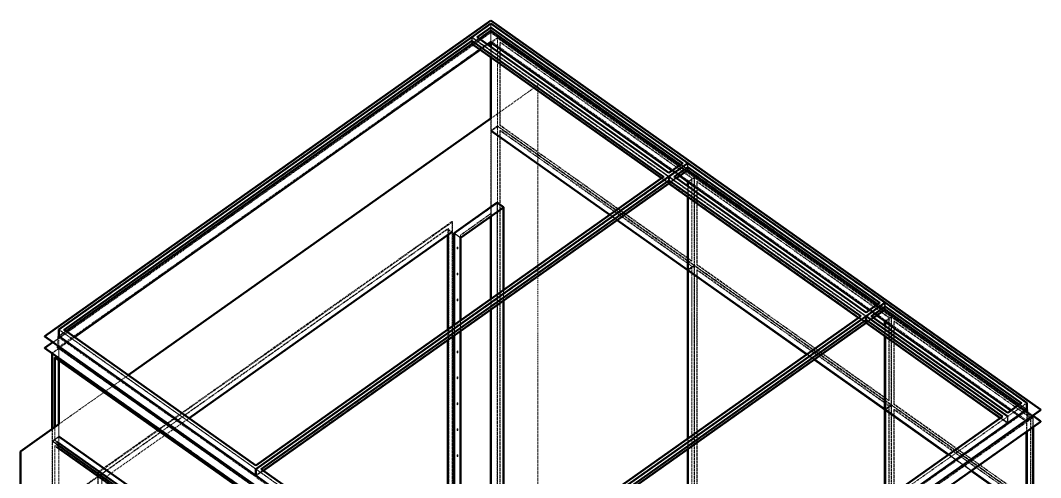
# Model space of a CAD drawing. Header units: millimetres. Extents: x 924 to 14628, y 360 to 10527.
# Drawn here: x 1095 to 4225, y 3881 to 5282 of the extents above; entities that cross this region are included whole.
import ezdxf

# ---------------------------------------------------------------- set-up
doc = ezdxf.new("R2010")
doc.units = ezdxf.units.MM
doc.linetypes.add('Hidden', pattern=[15, 5, -3, 5, -2])
for name, color, linetype, lineweight in [('Default', 7, 'Continuous', 50), ('Edges', 7, 'Hidden', 15), ('HiddenEdges', 2, 'Hidden', 15), ('HiddenSilhouettes', 2, 'Hidden', 15), ('HiddenWires', 7, 'Hidden', 15), ('Silhouettes', 7, 'Continuous', 50)]:
    doc.layers.add(name, color=color, linetype=linetype, lineweight=lineweight)

# ---------------------------------------------------------------- blocks, each defined once
blk = doc.blocks.new('Isometric')
at = {"layer": 'Edges'}
for points in [[(-2191.3, 1451.7), (-522.6, 2631.7)], [(-522.6, 2646.7), (283.5, 2076.7)], [(-444.8, 2624.5), (-370.2, 2571.8)], [(-443.9, 2315.1), (-443.9, 2563)], [(-443.9, 2264.9), (42.3, 1921.1)], [(-443.9, 2263.2), (-362.7, 2205.8)], [(304.8, 2076.7), (361.3, 2116.7)], [(-1385.2, 881.7), (283.5, 2061.7)], [(361.3, 2055.3), (1102.8, 1531)], [(-569.5, 1827.1), (-392.7, 1952.1)], [(72.8, 1899.6), (360.5, 1696.1)], [(1110.9, 1506.7), (1167.4, 1546.7)], [(1167.4, 1546.7), (1726, 1151.7)], [(1132.7, 1509), (1167.4, 1484.5)], [(1133.3, 1509.5), (1167.4, 1485.3)], [(-579.1, 311.7), (1089.7, 1491.7)], [(1089.7, 1491.7), (1648.3, 1096.7)], [(-2269.1, 1424.8), (-20.5, -165.2)], [(-2269.1, 1377.4), (-20.5, -212.6)], [(878.9, 1329.6), (1166.6, 1126.1)], [(-20.5, -98.3), (1669.5, 1096.7)], [(-20.5, -175.6), (1751.5, 1077.4)], [(-1406.4, 881.7), (-600.3, 311.7)], [(1521.1, 875.4), (1746.4, 716.1)]]:
    blk.add_lwpolyline(points, dxfattribs=at)
for points in [[(-501.3, 2646.7, 0), (-444.8, 2686.7, 0)], [(-444.8, 2686.7, 0), (340.1, 2131.7, 0)], [(-444.8, 2685.8, 0), (-444.8, 2686.7, 0)], [(-444.8, 2673.6, 0), (-444.8, 2685.8, 0)], [(-444.8, 2625.3, 0), (-444.8, 2673.6, 0)], [(-522.6, 2631.7, 0), (262.3, 2076.7, 0)], [(-522.6, 2630.8, 0), (-522.6, 2631.7, 0)], [(-522.6, 2618.6, 0), (-522.6, 2630.8, 0)], [(-444.8, 2625.3, 0), (296.7, 2101, 0)], [(-443.9, 2606.1, 0), (-443.9, 2623.9, 0)], [(361.3, 2115.8, 0), (361.3, 2116.7, 0)], [(361.3, 2116.7, 0), (1146.2, 1561.7, 0)], [(361.3, 2103.6, 0), (361.3, 2115.8, 0)], [(283.5, 2076.7, 0), (1089.7, 1506.7, 0)], [(283.5, 2060.8, 0), (283.5, 2061.7, 0)], [(283.5, 2061.7, 0), (1068.4, 1506.7, 0)], [(283.5, 2048.6, 0), (283.5, 2060.8, 0)], [(326.6, 2079, 0), (361.3, 2054.5, 0)], [(327.2, 2079.5, 0), (361.3, 2055.3, 0)], [(361.3, 2036.7, 0), (361.3, 2055.3, 0)], [(361.3, 2055.3, 0), (361.3, 2055.3, 0)], [(361.3, 2054.5, 0), (370.2, 2048.2, 0)], [(362.2, 2036.1, 0), (362.2, 2053.9, 0)], [(361.3, 1694.7, 0), (361.3, 1993.6, 0)], [(362.2, 1694.9, 0), (362.2, 1993, 0)], [(-418.7, 1595.1, 0), (-418.7, 1932.9, 0)], [(-393.6, 1612.9, 0), (-393.6, 1950.7, 0)], [(-443.9, 1577.3, 0), (-443.9, 1915.1, 0)], [(-603.9, 1464.2, 0), (-603.9, 1850.6, 0)], [(-595.5, 1845.5, 0), (-569.5, 1827.1, 0)], [(-569.5, 1488.5, 0), (-569.5, 1827.1, 0)], [(357.2, 1696.8, 0), (361.3, 1693.8, 0)], [(361.3, 1693.8, 0), (361.3, 1696.8, 0)], [(361.3, 1611.9, 0), (361.3, 1694.7, 0)], [(362.2, 1694.9, 0), (848.4, 1351.1, 0)], [(362.2, 1007.3, 0), (362.2, 1693.2, 0)], [(-418.7, 555.9, 0), (-418.7, 1552, 0)], [(-393.6, 538.1, 0), (-393.6, 1569.8, 0)], [(1167.4, 1545.8, 0), (1167.4, 1546.7, 0)], [(1167.4, 1533.6, 0), (1167.4, 1545.8, 0)], [(-443.9, 563.3, 0), (-443.9, 1534.2, 0)], [(1089.7, 1490.8, 0), (1089.7, 1491.7, 0)], [(1089.7, 1478.6, 0), (1089.7, 1490.8, 0)], [(1167.4, 1485.3, 0), (1682.7, 1121, 0)], [(1167.4, 1484.5, 0), (1184.8, 1472.2, 0)], [(1168.3, 1466.1, 0), (1168.3, 1483.9, 0)], [(-2212.5, 1451.7, 0), (-1406.4, 881.7, 0)], [(-603.9, 436.3, 0), (-603.9, 1421.1, 0)], [(-569.5, 412.9, 0), (-569.5, 1445.4, 0)], [(1168.3, 1124.9, 0), (1168.3, 1423, 0)], [(-2216.8, 1377.4, 0), (-20.5, -175.6, 0)], [(-2228.8, 1053, 0), (-2228.8, 1338.2, 0)], [(1669.5, 1096.7, 0), (1747.3, 1151.7, 0)], [(-20.5, -165.2, 0), (1803.8, 1124.8, 0)], [(1167.4, 1123.8, 0), (1184.8, 1111.6, 0)], [(1168.3, 1124.9, 0), (1428.3, 941.1, 0)], [(1168.3, 757.3, 0), (1168.3, 1123.2, 0)], [(1669.5, 1069.8, 0), (1669.5, 1096.7, 0)], [(-20.5, -212.6, 0), (1803.8, 1077.4, 0)], [(1747.3, 714.7, 0), (1747.3, 1035.3, 0)], [(-2221.4, 993.6, 0), (-1443.9, 443.8, 0)], [(362.2, 187.3, 0), (362.2, 964.2, 0)]]:
    blk.add_polyline3d(points, dxfattribs=at)
at = {"layer": 'HiddenEdges'}
for points in [[(-2269.1, 1422.7), (-444.8, 2712.7)], [(-2216.8, 1422.7), (-444.8, 2675.7)], [(-2212.5, 1424.8), (-444.8, 2674.8)], [(-444.8, 2674.8), (-444.8, 2701.7)], [(-444.8, 2675.7), (1751.5, 1122.7)], [(-444.8, 2674.8), (1747.3, 1124.8)], [(-2269.1, 1375.3), (-444.8, 2665.3)], [(-501.3, 2645.8), (283.5, 2090.8)], [(-444.8, 2263.8), (-443.9, 2263.2)], [(-408.1, 2286.2), (-407.3, 2286.8)], [(-408.1, 2286.2), (376.7, 1731.2)], [(-407.3, 2265.6), (377.6, 1710.6)], [(283.5, 2077), (359.6, 2130.8)], [(283.5, 2090.8), (340.1, 2130.8)], [(283.5, 2051), (359.6, 2104.8)], [(296.7, 2101), (327.2, 2079.5)], [(361.3, 2104.8), (1167.4, 1534.8)], [(-1406.4, 895.8), (262.3, 2075.8)], [(-1406.4, 854.8), (283.5, 2049.8)], [(285.2, 2049.8), (1089.7, 1481)], [(-569.5, 1837.9), (-444.8, 1926.1)], [(42.3, 1921.1), (72.8, 1899.6)], [(-2051.3, 866.7), (-601.7, 1891.7)], [(-2035.8, 863.1), (-621.5, 1863.1)], [(-593.8, 1844.7), (-568.7, 1826.9)], [(-569.5, 1837.9), (-568.7, 1837.3)], [(-583.5, 1786), (-583.5, 1782.4)], [(-582.8, 1781.7), (-581.9, 1781.1)], [(-582.5, 1781.3), (-581.9, 1781.1)], [(-582.1, 1788.4), (-581.4, 1788.7)], [(-582.1, 1782), (-581.2, 1781.4)], [(-581.9, 1781.1), (-581.2, 1781.4)], [(-581.4, 1788.7), (-580.5, 1788.1)], [(-581.2, 1781.4), (-580.5, 1782.1)], [(-580, 1788), (-579.8, 1787.4)], [(-579.8, 1783.8), (-579.8, 1787.4)], [(388.2, 1713.3), (1192.6, 1144.5)], [(398, 1716.2), (1182.8, 1161.2)], [(-583.5, 1679.9), (-583.5, 1676.4)], [(-583.5, 1676.4), (-583.3, 1675.8)], [(-582.5, 1675.2), (-581.9, 1675.1)], [(-582.1, 1682.3), (-581.4, 1682.6)], [(-581.4, 1682.6), (-580.5, 1682)], [(-581.2, 1675.4), (-580.5, 1676.1)], [(-580, 1681.9), (-579.8, 1681.3)], [(-579.8, 1677.8), (-579.8, 1681.3)], [(-583.5, 1573.9), (-583.5, 1570.3)], [(-583.5, 1570.3), (-583.3, 1569.7)], [(-582.1, 1576.3), (-581.2, 1575.7)], [(-582.1, 1569.9), (-581.2, 1569.3)], [(-581.9, 1569), (-581.2, 1569.3)], [(-581.4, 1576.6), (-580.5, 1576)], [(-581.4, 1576.6), (-580.9, 1576.4)], [(-580, 1575.8), (-579.8, 1575.3)], [(-579.8, 1571.7), (-579.8, 1575.3)], [(1089.7, 1520.8), (1146.2, 1560.8)], [(-600.3, 325.8), (1068.4, 1505.8)], [(-600.3, 312), (1088, 1505.8)], [(1091.3, 1505.8), (1669.5, 1097)], [(1102.8, 1531), (1133.3, 1509.5)], [(1110.7, 1524.6), (1132.7, 1509)], [(1110.9, 1505.8), (1669.5, 1110.8)], [(1167.4, 1534.8), (1747.3, 1124.8)], [(-600.3, 286), (1088, 1479.8)], [(-600.3, 284.8), (1089.7, 1479.8)], [(-583.5, 1467.8), (-583.3, 1468.6)], [(-583.5, 1467.8), (-583.5, 1464.3)], [(-583.5, 1464.3), (-583.3, 1463.7)], [(-582.8, 1469.5), (-582.1, 1470.2)], [(-582.8, 1463.5), (-581.9, 1462.9)], [(-582.5, 1463.1), (-581.9, 1462.9)], [(-582.1, 1470.2), (-581.2, 1469.6)], [(-581.9, 1462.9), (-581.2, 1463.2)], [(-581.4, 1470.5), (-580.9, 1470.4)], [(-580, 1469.8), (-579.8, 1469.2)], [(-580, 1464.8), (-579.8, 1465.7)], [(-579.8, 1465.7), (-579.8, 1469.2)], [(1204.9, 1486.2), (1763.5, 1091.2)], [(-2239.4, 1356.3), (-1433.3, 786.3)], [(-2237.7, 1355.5), (-1433.3, 786.7)], [(-2228, 1338.8), (-1443.1, 783.8)], [(-2212.5, 1375.3), (-20.5, -174.7)], [(-2212.5, 1374.5), (-1406.4, 804.5)], [(-2211.7, 1373.9), (-1407.3, 805.1)], [(-583.5, 1361.7), (-583.3, 1362.6)], [(-583.5, 1361.7), (-583.5, 1358.2)], [(-583.5, 1358.2), (-583.3, 1357.6)], [(-582.8, 1357.5), (-581.9, 1356.9)], [(-582.1, 1364.1), (-581.2, 1363.5)], [(-582.1, 1357.8), (-581.2, 1357.2)], [(-581.9, 1356.9), (-581.2, 1357.2)], [(-581.4, 1364.4), (-580.5, 1363.8)], [(-581.4, 1364.4), (-580.9, 1364.3)], [(-580, 1358.7), (-579.8, 1359.6)], [(-579.8, 1359.6), (-579.8, 1363.1)], [(848.4, 1351.1), (878.9, 1329.6)], [(-583.5, 1255.7), (-583.3, 1256.5)], [(-583.5, 1255.7), (-583.5, 1252.1)], [(-582.8, 1257.4), (-582.1, 1258.1)], [(-582.1, 1258.1), (-581.2, 1257.5)], [(-581.4, 1258.4), (-580.5, 1257.8)], [(-580, 1257.6), (-579.8, 1257.1)], [(-580, 1252.7), (-579.8, 1253.5)], [(-579.8, 1253.5), (-579.8, 1257.1)], [(-582.8, 1251.4), (-581.9, 1250.8)], [(-582.5, 1250.9), (-581.9, 1250.8)], [(-582.1, 1251.7), (-581.2, 1251.1)], [(-581.9, 1250.8), (-581.2, 1251.1)], [(-583.5, 1149.6), (-583.3, 1150.4)], [(-583.5, 1149.6), (-583.5, 1146.1)], [(-583.5, 1146.1), (-583.3, 1145.5)], [(-583.3, 1150.4), (-582.5, 1149.8)], [(-582.8, 1151.3), (-581.9, 1150.7)], [(-582.8, 1145.3), (-581.9, 1144.7)], [(-581.4, 1152.3), (-580.9, 1152.2)], [(-581.4, 1152.3), (-580.5, 1151.7)], [(-581.4, 1146.3), (-580.5, 1145.7)], [(-580.9, 1147.2), (-580, 1146.6)], [(-580, 1151.6), (-579.8, 1151)], [(-579.8, 1147.5), (-579.8, 1151)], [(1182.8, 1140), (1183.7, 1140.6)], [(1204.1, 1146.2), (1204.9, 1146.8)], [(1669.5, 1110.8), (1726, 1150.8)], [(1669.5, 1097), (1745.6, 1150.8)], [(-20.5, -84.2), (1648.3, 1095.8)], [(1204.9, 1125.6), (1763.5, 730.6)], [(1669.5, 1071), (1745.6, 1124.8)], [(1682.7, 1121), (1747.3, 1075.3)], [(1707.1, 1102.9), (1747.3, 1074.5)], [(1747.3, 1075.3), (1774.1, 1094.3)], [(-583.5, 1043.5), (-583.3, 1044.4)], [(-583.5, 1043.5), (-583.5, 1040)], [(-583.3, 1044.4), (-582.5, 1043.8)], [(-582.8, 1045.2), (-582.1, 1045.9)], [(-582.8, 1045.2), (-581.9, 1044.6)], [(-581.4, 1046.2), (-580.5, 1045.6)], [(-581.4, 1046.2), (-580.9, 1046.1)], [(-579.8, 1041.4), (-579.8, 1044.9)], [(-20.5, -124), (1667.8, 1069.8)], [(-2239.4, 995.7), (-2212.5, 1014.7)], [(-2212.5, 1013.8), (-2211.7, 1014.4)], [(-2211.7, 1013.2), (-1407.3, 444.4)], [(-583.5, 1040), (-583.3, 1039.4)], [(-582.8, 1039.3), (-581.9, 1038.7)], [(-582.5, 1038.8), (-581.9, 1038.7)], [(-581.9, 1038.7), (-581.2, 1039)], [(-581.4, 1040.3), (-580.5, 1039.7)], [(-580.9, 1041.1), (-580, 1040.5)], [(-580, 1040.5), (-579.8, 1041.4)], [(-2237.7, 994.8), (-1433.3, 426)], [(-2228.8, 998.8), (-2228, 999.4)], [(-2228.8, 998.8), (-2221.4, 993.6)], [(-2228, 978.2), (-1443.1, 423.2)], [(-583.5, 937.5), (-583.3, 938.3)], [(-583.5, 937.5), (-583.5, 933.9)], [(-583.3, 938.3), (-582.5, 937.7)], [(-582.8, 939.2), (-581.9, 938.6)], [(-582.8, 933.2), (-581.9, 932.6)], [(-582.1, 939.9), (-581.4, 940.2)], [(-581.9, 932.6), (-581.2, 932.9)], [(-581.4, 940.2), (-580.5, 939.6)], [(-581.4, 940.2), (-580.9, 940)], [(-581.4, 934.2), (-580.5, 933.6)], [(-581.2, 932.9), (-580.5, 933.6)], [(-580.9, 935.1), (-580, 934.5)], [(-580, 939.4), (-579.8, 938.9)], [(-580, 934.5), (-579.8, 935.3)], [(-579.8, 935.3), (-579.8, 938.9)], [(1428.3, 941.1), (1521.1, 875.4)], [(-1404.7, 880.8), (-600.3, 312)], [(-2053.4, 868.2), (-2051.3, 866.7)], [(-1404.7, 854.8), (-600.3, 286)]]:
    blk.add_lwpolyline(points, dxfattribs=at)
for points in [[(-444.8, 2712.7, 0), (-444.8, 2714.8, 0)], [(-444.8, 2712.7, 0), (1803.8, 1122.7, 0)], [(-444.8, 2685.8, 0), (-444.8, 2699.6, 0)], [(-444.8, 2630.4, 0), (-444.8, 2675.7, 0)], [(-444.8, 2673.6, 0), (-444.8, 2674.8, 0)], [(-522.6, 2619.8, 0), (-522.6, 2646.7, 0)], [(-522.6, 2630.8, 0), (-522.6, 2644.6, 0)], [(-520.9, 2645.8, 0), (283.5, 2077, 0)], [(-444.8, 2665.3, 0), (1803.8, 1075.3, 0)], [(-417.9, 2283.7, 0), (-417.9, 2644.3, 0)], [(-417.9, 2283.3, 0), (-417.9, 2642.3, 0)], [(-2212.5, 1424.8, 0), (-522.6, 2619.8, 0)], [(-522.6, 2619.8, 0), (283.5, 2049.8, 0)], [(-520.9, 2619.8, 0), (283.5, 2051, 0)], [(-443.9, 2264.4, 0), (-443.9, 2625.1, 0)], [(-443.9, 2563, 0), (-443.9, 2606.1, 0)], [(-408.1, 2286.2, 0), (-408.1, 2625.6, 0)], [(-407.3, 2626.2, 0), (377.6, 2071.2, 0)], [(-443.9, 2264.9, 0), (-443.9, 2315.1, 0)], [(-444.8, 2264.7, 0), (-417.9, 2283.7, 0)], [(-443.9, 2264.9, 0), (-417.9, 2283.3, 0)], [(-443.9, 574.4, 0), (-443.9, 2264.4, 0)], [(-443.9, 1866.4, 0), (-443.9, 2263.2, 0)], [(-417.9, 593.7, 0), (-417.9, 2283.7, 0)], [(-417.9, 2283.7, 0), (388.2, 1713.7, 0)], [(-417.9, 2283.3, 0), (386.5, 1714.5, 0)], [(-417.9, 593.3, 0), (-417.9, 2281.6, 0)], [(-408.1, 596.2, 0), (-408.1, 2265, 0)], [(361.3, 2115.8, 0), (361.3, 2129.6, 0)], [(283.5, 2049.8, 0), (361.3, 2104.8, 0)], [(283.5, 2090.8, 0), (283.5, 2091.7, 0)], [(296.2, 2100.5, 0), (326.6, 2079, 0)], [(-1406.4, 882, 0), (281.9, 2075.8, 0)], [(-1406.4, 856, 0), (281.9, 2049.8, 0)], [(283.5, 2051, 0), (283.5, 2077, 0)], [(283.5, 2060.8, 0), (283.5, 2074.6, 0)], [(283.5, 2049.8, 0), (1089.7, 1479.8, 0)], [(285.2, 2075.8, 0), (1089.7, 1507, 0)], [(304.8, 2075.8, 0), (1089.7, 1520.8, 0)], [(360.5, 2055.1, 0), (386.5, 2073.5, 0)], [(361.3, 2055.3, 0), (388.2, 2074.3, 0)], [(362.2, 1694.4, 0), (362.2, 2055.1, 0)], [(376.7, 2070.6, 0), (377.6, 2071.2, 0)], [(377.6, 1731.8, 0), (377.6, 2071.2, 0)], [(388.2, 1713.3, 0), (388.2, 2072.3, 0)], [(398, 1716.2, 0), (398, 2055.6, 0)], [(398.8, 2056.2, 0), (1183.7, 1501.2, 0)], [(361.3, 1993.6, 0), (361.3, 2036.7, 0)], [(362.2, 1993, 0), (362.2, 2036.1, 0)], [(-418.7, 556.3, 0), (-418.7, 1970.5, 0)], [(-418.7, 1932.9, 0), (-418.7, 1968.5, 0)], [(-443.9, 1915.1, 0), (-443.9, 1925.5, 0)], [(-603.9, 443.7, 0), (-603.9, 1893.2, 0)], [(-569.5, 475.7, 0), (-569.5, 1837.9, 0)], [(-583.5, 1786, 0), (-583.3, 1786.8, 0)], [(-583.5, 1782.4, 0), (-583.3, 1781.9, 0)], [(-583.3, 1786.8, 0), (-582.8, 1787.7, 0)], [(-582.8, 1787.7, 0), (-582.1, 1788.4, 0)], [(-582.1, 1788.4, 0), (-581.2, 1787.8, 0)], [(-581.4, 1788.7, 0), (-580.9, 1788.6, 0)], [(-580.5, 1782.1, 0), (-580, 1783, 0)], [(-580, 1783, 0), (-579.8, 1783.8, 0)], [(360.5, 1694.4, 0), (386.5, 1712.8, 0)], [(362.2, 1694.9, 0), (388.2, 1713.3, 0)], [(388.2, 23.7, 0), (388.2, 1713.7, 0)], [(388.2, 1713.7, 0), (1194.3, 1143.7, 0)], [(388.2, 23.3, 0), (388.2, 1711.6, 0)], [(398, 1716.2, 0), (398.8, 1716.8, 0)], [(-583.5, 1679.9, 0), (-583.3, 1680.8, 0)], [(-583.3, 1680.8, 0), (-582.8, 1681.6, 0)], [(-582.8, 1681.6, 0), (-582.1, 1682.3, 0)], [(-582.8, 1675.7, 0), (-581.9, 1675.1, 0)], [(-582.1, 1682.3, 0), (-581.2, 1681.7, 0)], [(-582.1, 1676, 0), (-581.2, 1675.4, 0)], [(-581.9, 1675.1, 0), (-581.2, 1675.4, 0)], [(-581.4, 1682.6, 0), (-580.9, 1682.5, 0)], [(-580.5, 1676.1, 0), (-580, 1676.9, 0)], [(-580, 1676.9, 0), (-579.8, 1677.8, 0)], [(361.3, 1693.8, 0), (362.2, 1694.4, 0)], [(376.7, 1710, 0), (377.6, 1710.6, 0)], [(377.6, 41.8, 0), (377.6, 1710.6, 0)], [(398, 26.2, 0), (398, 1695, 0)], [(398.8, 1695.6, 0), (1183.7, 1140.6, 0)], [(-418.7, 1552, 0), (-418.7, 1595.1, 0)], [(-393.6, 1569.8, 0), (-393.6, 1612.9, 0)], [(-583.5, 1573.9, 0), (-583.3, 1574.7, 0)], [(-583.3, 1574.7, 0), (-582.8, 1575.6, 0)], [(-582.8, 1575.6, 0), (-582.1, 1576.3, 0)], [(-582.8, 1569.6, 0), (-581.9, 1569, 0)], [(-582.5, 1569.1, 0), (-581.9, 1569, 0)], [(-582.1, 1576.3, 0), (-581.4, 1576.6, 0)], [(-581.2, 1569.3, 0), (-580.5, 1570, 0)], [(-580.5, 1570, 0), (-580, 1570.9, 0)], [(-580, 1570.9, 0), (-579.8, 1571.7, 0)], [(-443.9, 1534.2, 0), (-443.9, 1577.3, 0)], [(1089.7, 1507, 0), (1165.7, 1560.8, 0)], [(1167.4, 1534.8, 0), (1167.4, 1561.7, 0)], [(1167.4, 1545.8, 0), (1167.4, 1559.6, 0)], [(1089.7, 1481, 0), (1165.7, 1534.8, 0)], [(1089.7, 1520.8, 0), (1089.7, 1521.7, 0)], [(1089.7, 1481, 0), (1089.7, 1507, 0)], [(1089.7, 1490.8, 0), (1089.7, 1504.6, 0)], [(1166.6, 1485.1, 0), (1192.6, 1503.5, 0)], [(-603.9, 1421.1, 0), (-603.9, 1464.2, 0)], [(-583.3, 1468.6, 0), (-582.8, 1469.5, 0)], [(-582.1, 1470.2, 0), (-581.4, 1470.5, 0)], [(-582.1, 1463.8, 0), (-581.2, 1463.2, 0)], [(-581.4, 1470.5, 0), (-580.5, 1469.9, 0)], [(-581.2, 1463.2, 0), (-580.5, 1463.9, 0)], [(-580.5, 1463.9, 0), (-580, 1464.8, 0)], [(-569.5, 1445.4, 0), (-569.5, 1488.5, 0)], [(1089.7, 1491.7, 0), (1089.7, 1491.7, 0)], [(1091.3, 1479.8, 0), (1669.5, 1071, 0)], [(1168.3, 1423, 0), (1168.3, 1466.1, 0)], [(1182.8, 1500.6, 0), (1183.7, 1501.2, 0)], [(1183.7, 1161.8, 0), (1183.7, 1501.2, 0)], [(1194.3, 1143.3, 0), (1194.3, 1502.3, 0)], [(1204.1, 1146.2, 0), (1204.1, 1485.6, 0)], [(-2210.8, 1450.8, 0), (-1406.4, 882, 0)], [(-2210.8, 1424.8, 0), (-1406.4, 856, 0)], [(-2191.3, 1450.8, 0), (-1406.4, 895.8, 0)], [(-2212.5, 1014.7, 0), (-2212.5, 1375.3, 0)], [(-2211.7, 1014.4, 0), (-2211.7, 1375.1, 0)], [(-583.3, 1362.6, 0), (-582.8, 1363.4, 0)], [(-582.8, 1363.4, 0), (-582.1, 1364.1, 0)], [(-582.5, 1357, 0), (-581.9, 1356.9, 0)], [(-582.1, 1364.1, 0), (-581.4, 1364.4, 0)], [(-581.2, 1357.2, 0), (-580.5, 1357.9, 0)], [(-580.5, 1357.9, 0), (-580, 1358.7, 0)], [(-580, 1363.7, 0), (-579.8, 1363.1, 0)], [(-583.5, 1252.1, 0), (-583.3, 1251.5, 0)], [(-583.3, 1256.5, 0), (-582.8, 1257.4, 0)], [(-582.1, 1258.1, 0), (-581.4, 1258.4, 0)], [(-581.4, 1258.4, 0), (-580.9, 1258.2, 0)], [(-580.5, 1251.8, 0), (-580, 1252.7, 0)], [(-581.2, 1251.1, 0), (-580.5, 1251.8, 0)], [(-583.3, 1150.4, 0), (-582.8, 1151.3, 0)], [(-582.8, 1151.3, 0), (-582.1, 1152, 0)], [(-582.5, 1144.9, 0), (-581.9, 1144.7, 0)], [(-582.1, 1152, 0), (-581.4, 1152.3, 0)], [(-581.9, 1144.7, 0), (-581.2, 1145, 0)], [(-581.2, 1145, 0), (-580.5, 1145.7, 0)], [(-580.5, 1145.7, 0), (-580, 1146.6, 0)], [(-580, 1146.6, 0), (-579.8, 1147.5, 0)], [(1166.6, 1124.4, 0), (1192.6, 1142.8, 0)], [(1168.3, 1124.9, 0), (1194.3, 1143.3, 0)], [(1183.7, -528.2, 0), (1183.7, 1140.6, 0)], [(1194.3, -546.3, 0), (1194.3, 1143.7, 0)], [(1194.3, 1143.7, 0), (1774.1, 733.7, 0)], [(1194.3, 1143.3, 0), (1772.4, 734.5, 0)], [(1194.3, -546.7, 0), (1194.3, 1141.6, 0)], [(1204.1, 1146.2, 0), (1762.7, 751.2, 0)], [(-20.5, -98, 0), (1667.8, 1095.8, 0)], [(1167.4, 1123.8, 0), (1168.3, 1124.4, 0)], [(1168.3, -565.6, 0), (1168.3, 1124.4, 0)], [(1168.3, 1124.4, 0), (1748.1, 714.4, 0)], [(1204.1, -543.8, 0), (1204.1, 1125, 0)], [(1669.5, 1110.8, 0), (1669.5, 1111.7, 0)], [(1669.5, 1071, 0), (1669.5, 1097, 0)], [(1746.4, 1075.1, 0), (1772.4, 1093.5, 0)], [(1762.7, 1090.6, 0), (1763.5, 1091.2, 0)], [(1763.5, 751.8, 0), (1763.5, 1091.2, 0)], [(-2228.8, 998.8, 0), (-2228.8, 1053, 0)], [(-583.3, 1044.4, 0), (-582.8, 1045.2, 0)], [(-582.1, 1045.9, 0), (-581.4, 1046.2, 0)], [(-580, 1045.5, 0), (-579.8, 1044.9, 0)], [(-20.5, -174.7, 0), (1747.3, 1075.3, 0)], [(1747.3, 1035.3, 0), (1747.3, 1075.3, 0)], [(1747.3, 1074.5, 0), (1748.1, 1075.1, 0)], [(-2237.7, 996.5, 0), (-2211.7, 1014.9, 0)], [(-2212.5, -675.3, 0), (-2212.5, 1014.7, 0)], [(-2212.5, 1014.7, 0), (-1406.4, 444.7, 0)], [(-2212.5, 1013.8, 0), (-1406.4, 443.8, 0)], [(-2211.7, -675.6, 0), (-2211.7, 1014.4, 0)], [(-2211.7, 1014.4, 0), (-1405.6, 444.4, 0)], [(-581.2, 1039, 0), (-580.5, 1039.7, 0)], [(-580.5, 1039.7, 0), (-580, 1040.5, 0)], [(362.2, 964.2, 0), (362.2, 1007.3, 0)], [(-2228.8, -691.2, 0), (-2228.8, 977.6, 0)], [(-583.5, 933.9, 0), (-583.3, 933.3, 0)], [(-583.3, 938.3, 0), (-582.8, 939.2, 0)], [(-582.8, 939.2, 0), (-582.1, 939.9, 0)], [(-582.5, 932.7, 0), (-581.9, 932.6, 0)], [(-580.5, 933.6, 0), (-580, 934.5, 0)], [(-1406.4, 895.8, 0), (-1406.4, 896.7, 0)], [(-1406.4, 856, 0), (-1406.4, 882, 0)], [(-1385.2, 880.8, 0), (-600.3, 325.8, 0)], [(-2051.3, -582.8, 0), (-2051.3, 866.7, 0)], [(-2035.8, -550.3, 0), (-2035.8, 863.9, 0)], [(-2035.8, 863.1, 0), (-2018.1, 850.6, 0)]]:
    blk.add_polyline3d(points, dxfattribs=at)
at = {"layer": 'HiddenSilhouettes'}
for points in [[(-520.9, 2645.8), (-444.8, 2699.6)], [(-2216.8, 1377.4), (-444.8, 2630.4)], [(-522.6, 2644.6), (281.9, 2075.8)], [(-520.9, 2619.8), (-492.1, 2640.1)], [(-501.3, 2645.8), (-500.7, 2646.2)], [(-444.8, 2625.3), (-417.9, 2644.3)], [(-443.3, 2624.3), (-417.9, 2642.3)], [(-444.8, 2624.5), (-444.3, 2624.8)], [(-444.2, 2624.9), (-443.9, 2625.1)], [(-443.9, 2625.1), (362.2, 2055.1)], [(-408.1, 2625.6), (-407.3, 2626.2)], [(-408.1, 2625.6), (376.7, 2070.6)], [(-443.9, 2315.1), (-252.4, 2450.5)], [(-444.8, 2264.7), (-444.3, 2264.3)], [(-443.9, 2264.4), (362.2, 1694.4)], [(-417.9, 2281.6), (386.5, 1712.8)], [(-408.1, 2265), (-407.3, 2265.6)], [(-408.1, 2265), (376.7, 1710)], [(-407.3, 2286.8), (377.6, 1731.8)], [(285.2, 2075.8), (361.3, 2129.6)], [(296.1, 2100.6), (296.2, 2100.5)], [(330.9, 2125.1), (359.6, 2104.8)], [(253.1, 2070.1), (281.9, 2049.8)], [(261.7, 2076.2), (262.3, 2075.8)], [(285.2, 2049.8), (314, 2070.1)], [(304.8, 2075.8), (305.4, 2076.2)], [(362.2, 2055.1), (1168.3, 1485.1)], [(362.8, 2054.3), (388.2, 2072.3)], [(388.2, 2074.3), (1194.3, 1504.3)], [(-593.8, 1844.7), (-418.7, 1968.5)], [(-568.7, 1837.3), (-443.9, 1925.5)], [(41.1, 1920.3), (71.6, 1898.7)], [(-2053.4, 868.2), (-603.9, 1893.2)], [(-2035.8, 862.2), (-617.3, 1865.2)], [(-583.3, 1781.9), (-582.8, 1781.7)], [(-583.3, 1781.9), (-582.5, 1781.3)], [(-582.8, 1781.7), (-582.1, 1782)], [(-582.7, 1785.4), (-582.5, 1786.2)], [(-582.7, 1781.8), (-582.7, 1785.4)], [(-582.7, 1781.8), (-582.5, 1781.3)], [(-582.5, 1786.2), (-581.9, 1787.1)], [(-582.1, 1782), (-581.4, 1782.7)], [(-581.9, 1787.1), (-581.2, 1787.8)], [(-581.4, 1782.7), (-580.9, 1783.6)], [(-581.2, 1787.8), (-580.5, 1788.1)], [(-580.9, 1788.6), (-580, 1788)], [(-580.9, 1788.6), (-580.7, 1788)], [(-580.9, 1783.6), (-580.7, 1784.4)], [(-580.7, 1784.4), (-580.7, 1788)], [(-580.5, 1788.1), (-580, 1788)], [(361.3, 1694.7), (388.2, 1713.7)], [(362.2, 1693.2), (388.2, 1711.6)], [(388.2, 1711.6), (1192.6, 1142.8)], [(-583.3, 1675.8), (-582.8, 1675.7)], [(-583.3, 1675.8), (-582.5, 1675.2)], [(-582.7, 1679.3), (-582.5, 1680.2)], [(-582.7, 1675.8), (-582.7, 1679.3)], [(-582.5, 1680.2), (-581.9, 1681)], [(-582.1, 1676), (-581.4, 1676.7)], [(-581.9, 1681), (-581.2, 1681.7)], [(-581.2, 1681.7), (-580.5, 1682)], [(-580.9, 1682.5), (-580.7, 1681.9)], [(-580.9, 1682.5), (-580, 1681.9)], [(-580.7, 1678.4), (-580.7, 1681.9)], [(-580.5, 1682), (-580, 1681.9)], [(398, 1695), (1182.8, 1140)], [(-583.3, 1569.7), (-582.5, 1569.1)], [(-583.3, 1569.7), (-582.8, 1569.6)], [(-582.7, 1573.3), (-582.5, 1574.1)], [(-582.7, 1569.7), (-582.7, 1573.3)], [(-582.7, 1569.7), (-582.5, 1569.1)], [(-582.5, 1574.1), (-581.9, 1575)], [(-582.1, 1569.9), (-581.4, 1570.6)], [(-581.9, 1575), (-581.2, 1575.7)], [(-580.9, 1576.4), (-580, 1575.8)], [(-580.9, 1576.4), (-580.7, 1575.9)], [(-580.9, 1571.5), (-580.7, 1572.3)], [(-580.7, 1572.3), (-580.7, 1575.9)], [(-580.5, 1576), (-580, 1575.8)], [(1137, 1555.1), (1165.7, 1534.8)], [(1145.6, 1561.2), (1146.2, 1560.8)], [(1167.4, 1559.6), (1745.6, 1150.8)], [(-598.6, 310.8), (1089.7, 1504.6)], [(1089.7, 1479.8), (1167.4, 1534.8)], [(1089.7, 1504.6), (1667.8, 1095.8)], [(1110.7, 1525.4), (1133.3, 1509.5)], [(1110.9, 1505.8), (1111.5, 1506.2)], [(1167.4, 1485.3), (1194.3, 1504.3)], [(1194.3, 1504.3), (1774.1, 1094.3)], [(-583.3, 1463.7), (-582.5, 1463.1)], [(-582.7, 1467.2), (-582.5, 1468)], [(-582.7, 1463.7), (-582.7, 1467.2)], [(-582.7, 1463.7), (-582.5, 1463.1)], [(-581.9, 1468.9), (-581.2, 1469.6)], [(-581.2, 1469.6), (-580.5, 1469.9)], [(-580.9, 1470.4), (-580, 1469.8)], [(-580.9, 1465.4), (-580.7, 1466.3)], [(-580.7, 1466.3), (-580.7, 1469.8)], [(1059.2, 1500.1), (1088, 1479.8)], [(1091.3, 1479.8), (1120.1, 1500.1)], [(1167.4, 1484.5), (1168.3, 1485.1)], [(1168.3, 1485.1), (1748.1, 1075.1)], [(1194.3, 1502.3), (1772.4, 1093.5)], [(1204.1, 1485.6), (1762.7, 1090.6)], [(-2216.8, 1422.7), (-20.5, -130.3)], [(-2212.5, 1375.3), (-2147.9, 1421)], [(-2210.8, 1424.8), (-2182.1, 1445.1)], [(-2239.4, 1356.3), (-2212.5, 1375.3)], [(-2212.5, 1375.3), (-1406.4, 805.3)], [(-2212.5, 1374.5), (-2211.7, 1375.1)], [(-2211.7, 1375.1), (-1405.6, 805.1)], [(-583.3, 1357.6), (-582.5, 1357)], [(-582.8, 1357.5), (-582.1, 1357.8)], [(-582.7, 1361.1), (-582.5, 1362)], [(-582.7, 1357.6), (-582.7, 1361.1)], [(-582.7, 1357.6), (-582.5, 1357)], [(-581.9, 1362.8), (-581.2, 1363.5)], [(-580.9, 1364.3), (-580, 1363.7)], [(-580.9, 1359.3), (-580.7, 1360.2)], [(-580.7, 1360.2), (-580.7, 1363.7)], [(-580.5, 1363.8), (-580, 1363.7)], [(847.2, 1350.3), (877.7, 1328.7)], [(847.8, 1350.7), (878.3, 1329.1)], [(-2211.7, 1065.1), (-1928.2, 1265.6)], [(-582.7, 1255.1), (-582.5, 1255.9)], [(-582.7, 1251.5), (-582.7, 1255.1)], [(-581.9, 1256.8), (-581.2, 1257.5)], [(-581.4, 1252.4), (-580.9, 1253.3)], [(-581.2, 1257.5), (-580.5, 1257.8)], [(-580.9, 1258.2), (-580, 1257.6)], [(-580.9, 1258.2), (-580.7, 1257.7)], [(-580.9, 1253.3), (-580.7, 1254.1)], [(-580.7, 1254.1), (-580.7, 1257.7)], [(-583.3, 1251.5), (-582.5, 1250.9)], [(-583.3, 1251.5), (-582.8, 1251.4)], [(-582.8, 1251.4), (-582.1, 1251.7)], [(-583.3, 1145.5), (-582.5, 1144.9)], [(-583.3, 1145.5), (-582.8, 1145.3)], [(-582.7, 1149), (-582.5, 1149.8)], [(-582.7, 1145.5), (-582.7, 1149)], [(-582.7, 1145.5), (-582.5, 1144.9)], [(-582.1, 1145.6), (-581.4, 1146.3)], [(-581.9, 1150.7), (-581.2, 1151.4)], [(-580.9, 1152.2), (-580.7, 1151.6)], [(-580.9, 1152.2), (-580, 1151.6)], [(-580.9, 1147.2), (-580.7, 1148.1)], [(-580.7, 1148.1), (-580.7, 1151.6)], [(-580.5, 1151.7), (-580, 1151.6)], [(1167.4, 1124.7), (1194.3, 1143.7)], [(1182.8, 1161.2), (1183.7, 1161.8)], [(1194.3, 1141.6), (1772.4, 732.8)], [(1204.9, 1146.8), (1763.5, 751.8)], [(1725.4, 1151.2), (1726, 1150.8)], [(-20.5, -130.3), (1751.5, 1122.7)], [(1204.1, 1125), (1762.7, 730)], [(1639, 1090.1), (1667.8, 1069.8)], [(1647.7, 1096.2), (1648.3, 1095.8)], [(-582.7, 1042.9), (-582.5, 1043.8)], [(-581.9, 1044.6), (-581.2, 1045.3)], [(-580.9, 1046.1), (-580, 1045.5)], [(-580.7, 1042), (-580.7, 1045.5)], [(-580.5, 1045.6), (-580, 1045.5)], [(-583.3, 1039.4), (-582.5, 1038.8)], [(-582.8, 1039.3), (-582.1, 1039.6)], [(-582.7, 1039.4), (-582.7, 1042.9)], [(-582.7, 1039.4), (-582.5, 1038.8)], [(-580.9, 1041.1), (-580.7, 1042)], [(-2237.7, 996.5), (-1433.3, 427.7)], [(-2228.8, 977.6), (-2221.4, 972.4)], [(-2228, 999.4), (-2221.4, 994.8)], [(-583.3, 933.3), (-582.8, 933.2)], [(-582.8, 933.2), (-582.1, 933.5)], [(-582.7, 936.9), (-582.5, 937.7)], [(-582.7, 933.3), (-582.7, 936.9)], [(-582.7, 933.3), (-582.5, 932.7)], [(-581.9, 938.6), (-581.2, 939.3)], [(-580.9, 940), (-580.7, 939.5)], [(-580.9, 940), (-580, 939.4)], [(-580.9, 935.1), (-580.7, 935.9)], [(-580.7, 935.9), (-580.7, 939.5)], [(1427.1, 940.3), (1519.9, 874.6)], [(-2212.5, 738.9), (-2035.8, 863.9)], [(-2035.8, 863.9), (-2009.7, 845.5)], [(-1404.7, 854.8), (-1376, 875.1)]]:
    blk.add_lwpolyline(points, dxfattribs=at)
for points in [[(-444.8, 2699.6, 0), (359.6, 2130.8, 0)], [(-2237.1, 1400.1, 0), (-444.8, 2667.4, 0)], [(-2210.8, 1450.8, 0), (-522.6, 2644.6, 0)], [(-520.9, 2619.8, 0), (-520.9, 2645.8, 0)], [(-501.3, 2645.8, 0), (-501.3, 2646.7, 0)], [(-444.8, 2667.4, 0), (1771.8, 1100.1, 0)], [(-444.8, 2630.4, 0), (1751.5, 1077.4, 0)], [(-417.9, 2644.3, 0), (388.2, 2074.3, 0)], [(-417.9, 2642.3, 0), (386.5, 2073.5, 0)], [(-488.4, 2594.5, 0), (-457.9, 2616, 0)], [(-444.8, 2563.6, 0), (-444.8, 2606.7, 0)], [(-407.3, 2286.8, 0), (-407.3, 2626.2, 0)], [(-252.4, 389.2, 0), (-252.4, 2450.5, 0)], [(-444.8, 2263.8, 0), (-444.8, 2314.5, 0)], [(-444.8, 2264.7, 0), (-444.8, 2314.5, 0)], [(-444.8, 1866.4, 0), (-444.8, 2264.7, 0)], [(-444.8, 2263.8, 0), (-443.9, 2264.4, 0)], [(-443.9, 2263.2, 0), (-417.9, 2281.6, 0)], [(-407.3, 596.8, 0), (-407.3, 2265.6, 0)], [(339.5, 2131.2, 0), (340.1, 2130.8, 0)], [(340.1, 2130.8, 0), (340.1, 2131.7, 0)], [(359.6, 2104.8, 0), (359.6, 2130.8, 0)], [(361.3, 2120.9, 0), (361.3, 2131.7, 0)], [(361.3, 2129.6, 0), (1165.7, 1560.8, 0)], [(296.7, 2101, 0), (327.2, 2079.5, 0)], [(-1404.7, 880.8, 0), (283.5, 2074.6, 0)], [(262.3, 2075.8, 0), (262.3, 2076.7, 0)], [(281.9, 2049.8, 0), (281.9, 2075.8, 0)], [(283.5, 2049.8, 0), (283.5, 2076.7, 0)], [(283.5, 2074.6, 0), (1088, 1505.8, 0)], [(285.2, 2049.8, 0), (285.2, 2075.8, 0)], [(304.8, 2075.8, 0), (304.8, 2076.7, 0)], [(361.3, 2054.5, 0), (362.2, 2055.1, 0)], [(376.7, 1731.2, 0), (376.7, 2070.6, 0)], [(386.5, 1714.5, 0), (386.5, 2073.5, 0)], [(388.2, 2036.1, 0), (388.2, 2074.3, 0)], [(388.2, 2072.3, 0), (1192.6, 1503.5, 0)], [(398, 2055.6, 0), (398.8, 2056.2, 0)], [(398, 2055.6, 0), (1182.8, 1500.6, 0)], [(398.8, 1716.8, 0), (398.8, 2056.2, 0)], [(360.5, 1994.2, 0), (360.5, 2037.3, 0)], [(-418.7, 1968.5, 0), (-394.2, 1951.1, 0)], [(-444.8, 1914.5, 0), (-444.8, 1926.1, 0)], [(-444.8, 1926.1, 0), (-443.9, 1925.5, 0)], [(41.7, 1920.7, 0), (72.2, 1899.1, 0)], [(-603.9, 1893.2, 0), (-601.7, 1891.7, 0)], [(-601.7, 442.2, 0), (-601.7, 1891.7, 0)], [(-621.5, 1838.1, 0), (-621.5, 1863.1, 0)], [(-621.5, 1863.1, 0), (-603.9, 1850.6, 0)], [(-617.3, 446.7, 0), (-617.3, 1865.2, 0)], [(-593.8, 432.1, 0), (-593.8, 1844.7, 0)], [(-568.7, 1826.9, 0), (-568.7, 1837.3, 0)], [(360.5, 1696.1, 0), (386.5, 1714.5, 0)], [(376.7, 1731.2, 0), (377.6, 1731.8, 0)], [(386.5, 24.5, 0), (386.5, 1712.8, 0)], [(398.8, 1716.8, 0), (1183.7, 1161.8, 0)], [(-582.8, 1675.7, 0), (-582.1, 1676, 0)], [(-582.7, 1675.8, 0), (-582.5, 1675.2, 0)], [(-581.4, 1676.7, 0), (-580.9, 1677.5, 0)], [(-580.9, 1677.5, 0), (-580.7, 1678.4, 0)], [(362.2, 1611.9, 0), (362.2, 1694.4, 0)], [(362.2, 1694.4, 0), (1168.3, 1124.4, 0)], [(376.7, 41.2, 0), (376.7, 1710, 0)], [(398, 1695, 0), (398.8, 1695.6, 0)], [(398.8, 26.8, 0), (398.8, 1695.6, 0)], [(-392.7, 1570.4, 0), (-392.7, 1613.5, 0)], [(-582.8, 1569.6, 0), (-582.1, 1569.9, 0)], [(-581.4, 1570.6, 0), (-580.9, 1571.5, 0)], [(-581.2, 1575.7, 0), (-580.5, 1576, 0)], [(-444.8, 1533.6, 0), (-444.8, 1576.7, 0)], [(1091.3, 1505.8, 0), (1167.4, 1559.6, 0)], [(1146.2, 1560.8, 0), (1146.2, 1561.7, 0)], [(1165.7, 1534.8, 0), (1165.7, 1560.8, 0)], [(1067.8, 1506.2, 0), (1068.4, 1505.8, 0)], [(1068.4, 1505.8, 0), (1068.4, 1506.7, 0)], [(1088, 1479.8, 0), (1088, 1505.8, 0)], [(1089.7, 1479.8, 0), (1089.7, 1506.7, 0)], [(1091.3, 1479.8, 0), (1091.3, 1505.8, 0)], [(1102.2, 1530.6, 0), (1110.7, 1524.6, 0)], [(1110.9, 1505.8, 0), (1110.9, 1506.7, 0)], [(1192.6, 1144.5, 0), (1192.6, 1503.5, 0)], [(1194.3, 1442.2, 0), (1194.3, 1504.3, 0)], [(-595.5, 1427, 0), (-595.5, 1470.1, 0)], [(-583.3, 1463.7, 0), (-582.8, 1463.5, 0)], [(-582.8, 1463.5, 0), (-582.1, 1463.8, 0)], [(-582.5, 1468, 0), (-581.9, 1468.9, 0)], [(-582.1, 1463.8, 0), (-581.4, 1464.5, 0)], [(-581.4, 1464.5, 0), (-580.9, 1465.4, 0)], [(-580.9, 1470.4, 0), (-580.7, 1469.8, 0)], [(-580.5, 1469.9, 0), (-580, 1469.8, 0)], [(-568.7, 1446, 0), (-568.7, 1489.1, 0)], [(1089.7, 1479.8, 0), (1669.5, 1069.8, 0)], [(1166.6, 1424.2, 0), (1166.6, 1467.3, 0)], [(1167.4, 1423.6, 0), (1167.4, 1466.7, 0)], [(1168.3, 1442.2, 0), (1168.3, 1485.1, 0)], [(1168.9, 1484.3, 0), (1194.3, 1502.3, 0)], [(1182.8, 1161.2, 0), (1182.8, 1500.6, 0)], [(1204.1, 1485.6, 0), (1204.9, 1486.2, 0)], [(1204.9, 1146.8, 0), (1204.9, 1486.2, 0)], [(-2216.8, 1385.7, 0), (-2216.8, 1422.7, 0)], [(-2212.5, 1375.3, 0), (-2212.5, 1424.8, 0)], [(-2210.8, 1424.8, 0), (-2210.8, 1450.8, 0)], [(-2191.3, 1450.8, 0), (-2191.3, 1451.7, 0)], [(-2191.3, 1450.8, 0), (-2190.7, 1451.2, 0)], [(-621.5, 1408.6, 0), (-621.5, 1451.7, 0)], [(-2239.4, 1354.3, 0), (-2239.4, 1356.3, 0)], [(-2237.7, 1355.5, 0), (-2211.7, 1373.9, 0)], [(-2237.7, 996.5, 0), (-2237.7, 1355.5, 0)], [(-2228.8, 1338.2, 0), (-2228, 1338.8, 0)], [(-2228, 1337.6, 0), (-2228, 1338.8, 0)], [(-2212.5, 1013.8, 0), (-2212.5, 1374.5, 0)], [(-2211.7, 1326.1, 0), (-2211.7, 1373.9, 0)], [(-583.3, 1357.6, 0), (-582.8, 1357.5, 0)], [(-582.5, 1362, 0), (-581.9, 1362.8, 0)], [(-582.1, 1357.8, 0), (-581.4, 1358.5, 0)], [(-581.4, 1358.5, 0), (-580.9, 1359.3, 0)], [(-581.2, 1363.5, 0), (-580.5, 1363.8, 0)], [(-580.9, 1364.3, 0), (-580.7, 1363.7, 0)], [(-582.5, 1255.9, 0), (-581.9, 1256.8, 0)], [(-582.1, 1251.7, 0), (-581.4, 1252.4, 0)], [(-580.5, 1257.8, 0), (-580, 1257.6, 0)], [(-582.7, 1251.5, 0), (-582.5, 1250.9, 0)], [(1168.3, 1124.4, 0), (1168.3, 1187.7, 0)], [(-582.8, 1145.3, 0), (-582.1, 1145.6, 0)], [(-582.5, 1149.8, 0), (-581.9, 1150.7, 0)], [(-581.4, 1146.3, 0), (-580.9, 1147.2, 0)], [(-581.2, 1151.4, 0), (-580.5, 1151.7, 0)], [(1166.6, 1126.1, 0), (1192.6, 1144.5, 0)], [(1168.3, 1123.2, 0), (1194.3, 1141.6, 0)], [(1182.8, -528.8, 0), (1182.8, 1140, 0)], [(1192.6, -545.5, 0), (1192.6, 1142.8, 0)], [(1716.8, 1145.1, 0), (1745.6, 1124.8, 0)], [(1726, 1150.8, 0), (1726, 1151.7, 0)], [(1745.6, 1124.8, 0), (1745.6, 1150.8, 0)], [(-2018.1, 850.6, 0), (-1679.7, 1089.9, 0)], [(1204.1, 1125, 0), (1204.9, 1125.6, 0)], [(1204.9, -543.2, 0), (1204.9, 1125.6, 0)], [(1648.3, 1095.8, 0), (1648.3, 1096.7, 0)], [(1667.8, 1069.8, 0), (1667.8, 1095.8, 0)], [(1682.1, 1120.6, 0), (1707.1, 1102.9, 0)], [(1747.3, 1075.3, 0), (1747.3, 1124.8, 0)], [(1751.5, 1085.7, 0), (1751.5, 1122.7, 0)], [(1762.7, 751.2, 0), (1762.7, 1090.6, 0)], [(1772.4, 734.5, 0), (1772.4, 1093.5, 0)], [(1774.1, 1054.3, 0), (1774.1, 1094.3, 0)], [(-2239.4, 995.7, 0), (-2239.4, 1045.5, 0)], [(-2228, 999.4, 0), (-2228, 1053.6, 0)], [(-2211.7, 1014.9, 0), (-2211.7, 1065.1, 0)], [(-582.5, 1043.8, 0), (-581.9, 1044.6, 0)], [(-581.2, 1045.3, 0), (-580.5, 1045.6, 0)], [(-580.9, 1046.1, 0), (-580.7, 1045.5, 0)], [(1746.4, 1034.7, 0), (1746.4, 1075.1, 0)], [(1748.1, 1035.9, 0), (1748.1, 1075.1, 0)], [(-2237.7, 994.8, 0), (-2211.7, 1013.2, 0)], [(-2212.5, -676.2, 0), (-2212.5, 1013.8, 0)], [(-2211.7, -675.1, 0), (-2211.7, 1013.2, 0)], [(-583.3, 1039.4, 0), (-582.8, 1039.3, 0)], [(-582.1, 1039.6, 0), (-581.4, 1040.3, 0)], [(-581.4, 1040.3, 0), (-580.9, 1041.1, 0)], [(360.5, 963, 0), (360.5, 1006.1, 0)], [(361.3, 963.6, 0), (361.3, 1006.7, 0)], [(-2239.4, -694.3, 0), (-2239.4, 995.7, 0)], [(-2239.4, 995.7, 0), (-2221.4, 983, 0)], [(-2237.7, -693.5, 0), (-2237.7, 994.8, 0)], [(-2228.8, 977.6, 0), (-2228, 978.2, 0)], [(-2228, -690.6, 0), (-2228, 978.2, 0)], [(-583.3, 933.3, 0), (-582.5, 932.7, 0)], [(-582.5, 937.7, 0), (-581.9, 938.6, 0)], [(-582.1, 933.5, 0), (-581.4, 934.2, 0)], [(-581.4, 934.2, 0), (-580.9, 935.1, 0)], [(-581.2, 939.3, 0), (-580.5, 939.6, 0)], [(-580.5, 939.6, 0), (-580, 939.4, 0)], [(1427.7, 940.7, 0), (1520.5, 875, 0)], [(-1404.7, 854.8, 0), (-1404.7, 880.8, 0)], [(-1385.2, 880.8, 0), (-1385.2, 881.7, 0)], [(-1385.2, 880.8, 0), (-1384.6, 881.2, 0)], [(-2210.8, 738.1, 0), (-2035.8, 861.9, 0)], [(-2053.4, -581.3, 0), (-2053.4, 868.2, 0)], [(-2035.8, -556.3, 0), (-2035.8, 862.2, 0)], [(-2035.8, 861.9, 0), (-2010.6, 844.1, 0)], [(-2018.1, -563.7, 0), (-2018.1, 850.6, 0)]]:
    blk.add_polyline3d(points, dxfattribs=at)
at = {"layer": 'HiddenWires'}
blk.add_polyline3d([(-2035.8, 848.4, 0), (-2035.8, 863.1, 0)], dxfattribs=at)
at = {"layer": 'Silhouettes'}
for points in [[(-2269.1, 1424.8), (-444.8, 2714.8)], [(-444.8, 2714.8), (1803.8, 1124.8)], [(-492.1, 2640.1), (-444.8, 2673.6)], [(-444.8, 2673.6), (330.9, 2125.1)], [(-2212.5, 1451.7), (-522.6, 2646.7)], [(-2190.7, 1451.2), (-522.6, 2630.8)], [(-2147.9, 1421), (-488.4, 2594.5)], [(-522.6, 2618.6), (253.1, 2070.1)], [(-443.9, 2623.9), (-443.3, 2624.3)], [(-1928.2, 1265.6), (-443.9, 2315.1)], [(-444.3, 2264.3), (41.7, 1920.7)], [(-443.9, 2263.2), (41.1, 1920.3)], [(283.5, 2091.7), (340.1, 2131.7)], [(296.2, 2101.4), (296.7, 2101)], [(305.4, 2076.2), (361.3, 2115.8)], [(314, 2070.1), (361.3, 2103.6)], [(-1406.4, 896.7), (262.3, 2076.7)], [(-1406.4, 881.7), (283.5, 2076.7)], [(-1376, 875.1), (283.5, 2048.6)], [(327.2, 2079.5), (370.2, 2049)], [(-568.7, 1826.9), (-393.6, 1950.7)], [(71.6, 1898.7), (357.2, 1696.8)], [(361.3, 1693.8), (847.2, 1350.3)], [(1089.7, 1521.7), (1146.2, 1561.7)], [(1089.7, 1506.7), (1167.4, 1561.7)], [(1167.4, 1545.8), (1725.4, 1151.2)], [(-600.3, 326.7), (1068.4, 1506.7)], [(-600.3, 311.7), (1089.7, 1506.7)], [(1089.7, 1506.7), (1669.5, 1096.7)], [(1110.9, 1506.7), (1669.5, 1111.7)], [(1133.3, 1509.5), (1184.8, 1473.1)], [(-578.5, 311.2), (1089.7, 1490.8)], [(1089.7, 1490.8), (1647.7, 1096.2)], [(1089.7, 1478.6), (1639, 1090.1)], [(1168.3, 1483.9), (1168.9, 1484.3)], [(1168.3, 1483.9), (1682.1, 1120.6)], [(-2269.1, 1422.7), (-20.5, -167.3)], [(-2212.5, 1424.8), (-1397.3, 848.4)], [(-2191.3, 1451.7), (-1406.4, 896.7)], [(-2269.1, 1377.4), (-2237.1, 1400.1)], [(877.7, 1328.7), (1167.4, 1123.8)], [(878.3, 1329.1), (1167.4, 1124.7)], [(1669.5, 1111.7), (1726, 1151.7)], [(1167.4, 1124.7), (1427.7, 940.7)], [(1168.3, 1123.2), (1427.1, 940.3)], [(1771.8, 1100.1), (1803.8, 1077.4)], [(1629, 1041.2), (1669.5, 1069.8)], [(-1406.4, 854.8), (-1332.9, 802.8)], [(1519.9, 874.6), (1703.1, 745.1)]]:
    blk.add_lwpolyline(points, dxfattribs=at)
for points in [[(-522.6, 2646.7, 0), (-444.8, 2701.7, 0)], [(-500.7, 2646.2, 0), (-444.8, 2685.8, 0)], [(-444.8, 2701.7, 0), (361.3, 2131.7, 0)], [(-444.8, 2685.8, 0), (339.5, 2131.2, 0)], [(-522.6, 2630.8, 0), (261.7, 2076.2, 0)], [(-501.3, 2646.7, 0), (283.5, 2091.7, 0)], [(-2182.1, 1445.1, 0), (-522.6, 2618.6, 0)], [(-457.9, 2616, 0), (-444.8, 2625.3, 0)], [(-444.8, 2606.7, 0), (-444.8, 2625.3, 0)], [(-444.3, 2624.8, 0), (-444.2, 2624.9, 0)], [(-443.9, 2623.9, 0), (296.1, 2100.6, 0)], [(-444.8, 2314.5, 0), (-444.8, 2563.6, 0)], [(-444.8, 2314.5, 0), (-444.8, 2375.5, 0)], [(283.5, 2076.7, 0), (361.3, 2131.7, 0)], [(361.3, 2131.7, 0), (1167.4, 1561.7, 0)], [(361.3, 2115.8, 0), (1145.6, 1561.2, 0)], [(361.3, 2103.6, 0), (1137, 1555.1, 0)], [(-1384.6, 881.2, 0), (283.5, 2060.8, 0)], [(283.5, 2060.8, 0), (1067.8, 1506.2, 0)], [(283.5, 2048.6, 0), (1059.2, 1500.1, 0)], [(304.8, 2076.7, 0), (1089.7, 1521.7, 0)], [(360.5, 2037.3, 0), (360.5, 2055.1, 0)], [(362.2, 2053.9, 0), (362.8, 2054.3, 0)], [(362.2, 2053.9, 0), (1102.2, 1530.6, 0)], [(-595.5, 1845.5, 0), (-418.7, 1970.5, 0)], [(-418.7, 1970.5, 0), (-392.7, 1952.1, 0)], [(360.5, 1696.1, 0), (360.5, 1994.2, 0)], [(-394.2, 1951.1, 0), (-393.6, 1950.7, 0)], [(-392.7, 1613.5, 0), (-392.7, 1952.1, 0)], [(-444.8, 1576.7, 0), (-444.8, 1914.5, 0)], [(72.2, 1899.1, 0), (361.3, 1694.7, 0)], [(-1679.7, 1089.9, 0), (-603.9, 1850.6, 0)], [(-621.5, 1451.7, 0), (-621.5, 1838.1, 0)], [(-595.5, 1470.1, 0), (-595.5, 1845.5, 0)], [(-568.7, 1781.6, 0), (-568.7, 1826.9, 0)], [(-568.7, 1489.1, 0), (-568.7, 1826.9, 0)], [(360.5, 1006.1, 0), (360.5, 1694.4, 0)], [(361.3, 1694.7, 0), (847.8, 1350.7, 0)], [(362.2, 1693.2, 0), (362.2, 1693.2, 0)], [(362.2, 1693.2, 0), (370.2, 1687.5, 0)], [(361.3, 1006.7, 0), (361.3, 1611.9, 0)], [(-392.7, 537.9, 0), (-392.7, 1570.4, 0)], [(1111.5, 1506.2, 0), (1167.4, 1545.8, 0)], [(1167.4, 1561.7, 0), (1747.3, 1151.7, 0)], [(-444.8, 563.9, 0), (-444.8, 1533.6, 0)], [(1120.1, 1500.1, 0), (1167.4, 1533.6, 0)], [(1167.4, 1533.6, 0), (1716.8, 1145.1, 0)], [(-569.9, 305.1, 0), (1089.7, 1478.6, 0)], [(1166.6, 1467.3, 0), (1166.6, 1485.1, 0)], [(1167.4, 1466.7, 0), (1167.4, 1485.3, 0)], [(-2269.1, 1422.7, 0), (-2269.1, 1424.8, 0)], [(-2212.5, 1424.8, 0), (-2212.5, 1451.7, 0)], [(-595.5, 431.3, 0), (-595.5, 1427, 0)], [(-568.7, 414.3, 0), (-568.7, 1446, 0)], [(1166.6, 1126.1, 0), (1166.6, 1424.2, 0)], [(1167.4, 1124.7, 0), (1167.4, 1423.6, 0)], [(-2269.1, 1375.3, 0), (-2269.1, 1377.4, 0)], [(-2216.8, 1377.4, 0), (-2216.8, 1385.7, 0)], [(-621.5, 448.8, 0), (-621.5, 1408.6, 0)], [(-2269.1, 1375.3, 0), (-20.5, -214.7, 0)], [(-2239.4, 1045.5, 0), (-2239.4, 1354.3, 0)], [(-2228.8, 1338.2, 0), (-1443.9, 783.2, 0)], [(-2228, 1053.6, 0), (-2228, 1337.6, 0)], [(-2211.7, 1065.1, 0), (-2211.7, 1326.1, 0)], [(1167.4, 1123.8, 0), (1167.4, 1187.7, 0)], [(1747.3, 1124.8, 0), (1747.3, 1151.7, 0)], [(-20.5, -125.2, 0), (1747.3, 1124.8, 0)], [(-20.5, -167.3, 0), (1803.8, 1122.7, 0)], [(-20.5, -83.3, 0), (1648.3, 1096.7, 0)], [(1166.6, 756.1, 0), (1166.6, 1124.4, 0)], [(1167.4, 756.7, 0), (1167.4, 1124.7, 0)], [(1751.5, 1077.4, 0), (1751.5, 1085.7, 0)], [(1803.8, 1122.7, 0), (1803.8, 1124.8, 0)], [(-2369.5, 953.5, 0), (-2211.7, 1065.1, 0)], [(-20.5, -214.7, 0), (1803.8, 1075.3, 0)], [(1774.1, 733.7, 0), (1774.1, 1054.3, 0)], [(1803.8, 1075.3, 0), (1803.8, 1077.4, 0)], [(-2211.7, 1014.9, 0), (-1443.9, 472, 0)], [(1746.4, 716.1, 0), (1746.4, 1034.7, 0)], [(1748.1, 715.3, 0), (1748.1, 1035.9, 0)], [(-2221.4, 994.8, 0), (-1443.9, 445, 0)], [(-2221.4, 983, 0), (-1433.3, 425.7, 0)], [(-2221.4, 972.4, 0), (-1443.9, 422.6, 0)], [(360.5, 186.1, 0), (360.5, 963, 0)], [(361.3, 186.7, 0), (361.3, 963.6, 0)], [(-2369.5, -1163.6, 0), (-2369.5, 953.5, 0)], [(-1406.4, 854.8, 0), (-1406.4, 881.7, 0)], [(-1385.2, 881.7, 0), (-600.3, 326.7, 0)], [(1520.5, 875, 0), (1747.3, 714.7, 0)]]:
    blk.add_polyline3d(points, dxfattribs=at)
for points in [[(1167.4, 1485.3, 0)], [(1669.5, 1069.8, 0)]]:
    blk.add_polyline3d(points, close=True, dxfattribs=at)

msp = doc.modelspace()

# ---------------------------------------------------------------- block references
at = {"layer": 'Default', "xscale": 0.75, "yscale": 0.75, "zscale": 0.75}
msp.add_blockref('Isometric', (2872, 3246), dxfattribs=at)

doc.saveas('drawing.dxf')
